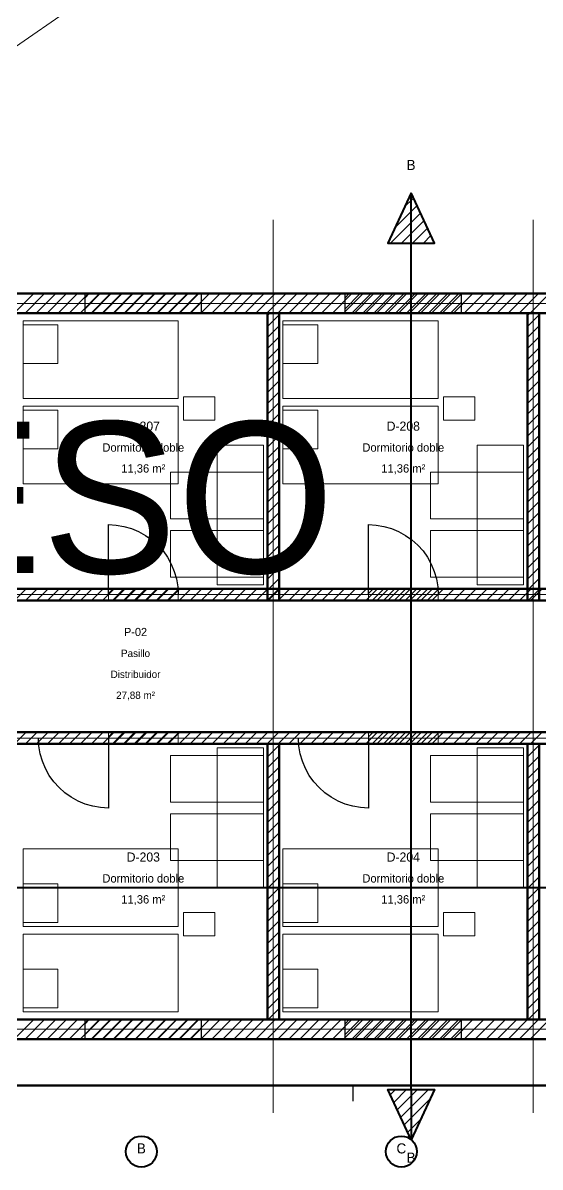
# Model space of a CAD drawing. Header units: metres. Extents: x -8 to 108, y -29 to 108.
# Drawn here: x 7 to 13.66, y -1.65 to 13.09 of the extents above; entities that cross this region are included whole.
import ezdxf
from ezdxf.enums import TextEntityAlignment as Align

# ---------------------------------------------------------------- set-up
doc = ezdxf.new("R2010")
doc.units = ezdxf.units.M
for name, color, linetype, lineweight in [('carpinteria', 7, 'CONTINUOUS', 25), ('eje', 7, 'CONTINUOUS', 13), ('fondo', 7, 'CONTINUOUS', 5), ('hatch', 7, 'CONTINUOUS', 9), ('marco', 7, 'CONTINUOUS', 70), ('marco-fino', 7, 'CONTINUOUS', 25), ('marco-medio', 7, 'CONTINUOUS', 40), ('mobiliario', 7, 'CONTINUOUS', 18), ('muro-corte', 7, 'CONTINUOUS', 60), ('muro-fill', 7, 'CONTINUOUS', 25), ('proyeccion', 7, 'CONTINUOUS', 15), ('tabique-fill', 7, 'CONTINUOUS', 30), ('texto', 7, 'CONTINUOUS', 5), ('texto-suave', 7, 'CONTINUOUS', 5), ('vidrio', 7, 'CONTINUOUS', 18)]:
    doc.layers.add(name, color=color, linetype=linetype, lineweight=lineweight)

msp = doc.modelspace()

# ---------------------------------------------------------------- linework, layer by layer
at = {"layer": 'carpinteria'}
for p, q in [((7.8, 9.6), (9.3, 9.6)), ((7.8, 9.35), (7.8, 9.6)), ((9.3, 9.35), (9.3, 9.6)), ((11.15, 9.6), (12.65, 9.6)), ((11.15, 9.35), (11.15, 9.6)), ((12.65, 9.35), (12.65, 9.6)), ((7.8, 9.35), (9.3, 9.35)), ((11.15, 9.35), (12.65, 9.35)), ((8.1, 5.725), (8.1, 6.625)), ((11.45, 5.725), (11.45, 6.625)), ((8.1, 5.725), (8.1, 5.725)), ((11.45, 5.725), (11.45, 5.725)), ((8.1, 3.875), (8.1, 2.975)), ((8.1, 3.875), (8.1, 3.875)), ((11.45, 3.875), (11.45, 2.975)), ((11.45, 3.875), (11.45, 3.875)), ((7.8, 0.25), (9.3, 0.25)), ((7.8, 0), (7.8, 0.25)), ((9.3, 0), (9.3, 0.25)), ((11.15, 0.25), (12.65, 0.25)), ((11.15, 0), (11.15, 0.25)), ((12.65, 0), (12.65, 0.25)), ((7.8, 0), (9.3, 0)), ((11.15, 0), (12.65, 0))]:
    msp.add_line(p, q, dxfattribs=at)
for points in [[(8.1, 6.625), (8.201, 6.619), (8.3, 6.602), (8.397, 6.574), (8.49, 6.536), (8.579, 6.487), (8.661, 6.429), (8.736, 6.361), (8.804, 6.286), (8.862, 6.204), (8.911, 6.115), (8.949, 6.022), (8.977, 5.925), (8.994, 5.826), (9, 5.725)], [(11.45, 6.625), (11.551, 6.619), (11.65, 6.602), (11.747, 6.574), (11.84, 6.536), (11.929, 6.487), (12.011, 6.429), (12.086, 6.361), (12.154, 6.286), (12.212, 6.204), (12.261, 6.115), (12.299, 6.022), (12.327, 5.925), (12.344, 5.826), (12.35, 5.725)], [(8.1, 2.975), (7.999, 2.981), (7.9, 2.998), (7.803, 3.026), (7.71, 3.064), (7.621, 3.113), (7.539, 3.171), (7.464, 3.239), (7.396, 3.314), (7.338, 3.396), (7.289, 3.485), (7.251, 3.578), (7.223, 3.675), (7.206, 3.774), (7.2, 3.875)], [(11.45, 2.975), (11.349, 2.981), (11.25, 2.998), (11.153, 3.026), (11.06, 3.064), (10.971, 3.113), (10.889, 3.171), (10.814, 3.239), (10.746, 3.314), (10.688, 3.396), (10.639, 3.485), (10.601, 3.578), (10.573, 3.675), (10.556, 3.774), (10.55, 3.875)]]:
    msp.add_lwpolyline(points, dxfattribs=at)
at = {"layer": 'eje'}
for p, q in [((10.225, -0.95), (10.225, 10.55)), ((13.575, -0.95), (13.575, 10.55)), ((-0.95, 9.475), (24.95, 9.475)), ((-0.95, 5.725), (24.95, 5.725)), ((-0.95, 3.875), (24.95, 3.875)), ((-0.95, 0.125), (24.95, 0.125))]:
    msp.add_line(p, q, dxfattribs=at)
at = {"layer": 'fondo'}
for points in [[(7.8, 9.35), (9.3, 9.35), (9.3, 9.6), (7.8, 9.6)], [(11.15, 9.35), (12.65, 9.35), (12.65, 9.6), (11.15, 9.6)], [(8.1, 5.65), (9, 5.65), (9, 5.8), (8.1, 5.8)], [(11.45, 5.65), (12.35, 5.65), (12.35, 5.8), (11.45, 5.8)], [(8.1, 3.8), (9, 3.8), (9, 3.95), (8.1, 3.95)], [(11.45, 3.8), (12.35, 3.8), (12.35, 3.95), (11.45, 3.95)], [(7.8, 0), (9.3, 0), (9.3, 0.25), (7.8, 0.25)], [(11.15, 0), (12.65, 0), (12.65, 0.25), (11.15, 0.25)]]:
    msp.add_lwpolyline(points, close=True, dxfattribs=at)
at = {"layer": 'hatch'}
for p, q in [((11.913, 10.712), (12.032, 10.831)), ((11.734, 10.25), (12.121, 10.637)), ((11.792, 10.449), (12.077, 10.734)), ((11.876, 10.25), (12.166, 10.54)), ((12.017, 10.25), (12.211, 10.444)), ((12.159, 10.25), (12.255, 10.347)), ((6.888, 9.35), (7.138, 9.6)), ((7.029, 9.35), (7.279, 9.6)), ((7.171, 9.35), (7.421, 9.6)), ((7.312, 9.35), (7.562, 9.6)), ((7.454, 9.35), (7.704, 9.6)), ((7.595, 9.35), (7.845, 9.6)), ((7.737, 9.35), (7.987, 9.6)), ((7.8, 9.406), (7.994, 9.6)), ((7.8, 9.547), (7.853, 9.6)), ((7.878, 9.35), (8.128, 9.6)), ((7.886, 9.35), (8.136, 9.6)), ((8.019, 9.35), (8.269, 9.6)), ((8.027, 9.35), (8.277, 9.6)), ((8.161, 9.35), (8.411, 9.6)), ((8.169, 9.35), (8.419, 9.6)), ((8.302, 9.35), (8.552, 9.6)), ((8.31, 9.35), (8.56, 9.6)), ((8.444, 9.35), (8.694, 9.6)), ((8.451, 9.35), (8.701, 9.6)), ((8.585, 9.35), (8.835, 9.6)), ((8.593, 9.35), (8.843, 9.6)), ((8.726, 9.35), (8.976, 9.6)), ((8.734, 9.35), (8.984, 9.6)), ((8.868, 9.35), (9.118, 9.6)), ((8.876, 9.35), (9.126, 9.6)), ((9.009, 9.35), (9.259, 9.6)), ((9.017, 9.35), (9.267, 9.6)), ((9.151, 9.35), (9.401, 9.6)), ((9.292, 9.35), (9.542, 9.6)), ((9.434, 9.35), (9.684, 9.6)), ((9.575, 9.35), (9.825, 9.6)), ((9.716, 9.35), (9.966, 9.6)), ((9.858, 9.35), (10.108, 9.6)), ((9.999, 9.35), (10.249, 9.6)), ((10.141, 9.35), (10.391, 9.6)), ((10.282, 9.35), (10.532, 9.6)), ((10.424, 9.35), (10.674, 9.6)), ((10.565, 9.35), (10.815, 9.6)), ((10.706, 9.35), (10.956, 9.6)), ((10.848, 9.35), (11.098, 9.6)), ((10.989, 9.35), (11.239, 9.6)), ((11.131, 9.35), (11.381, 9.6)), ((11.15, 9.406), (11.344, 9.6)), ((11.15, 9.547), (11.203, 9.6)), ((11.236, 9.35), (11.486, 9.6)), ((11.272, 9.35), (11.522, 9.6)), ((11.377, 9.35), (11.627, 9.6)), ((11.413, 9.35), (11.663, 9.6)), ((11.519, 9.35), (11.769, 9.6)), ((11.555, 9.35), (11.805, 9.6)), ((11.66, 9.35), (11.91, 9.6)), ((11.696, 9.35), (11.946, 9.6)), ((11.801, 9.35), (12.051, 9.6)), ((11.838, 9.35), (12.088, 9.6)), ((11.943, 9.35), (12.193, 9.6)), ((11.979, 9.35), (12.229, 9.6)), ((12.084, 9.35), (12.334, 9.6)), ((12.121, 9.35), (12.371, 9.6)), ((12.226, 9.35), (12.476, 9.6)), ((12.262, 9.35), (12.512, 9.6)), ((12.367, 9.35), (12.617, 9.6)), ((12.403, 9.35), (12.653, 9.6)), ((12.545, 9.35), (12.795, 9.6)), ((12.686, 9.35), (12.936, 9.6)), ((12.828, 9.35), (13.078, 9.6)), ((12.969, 9.35), (13.219, 9.6)), ((13.111, 9.35), (13.361, 9.6)), ((13.252, 9.35), (13.502, 9.6)), ((13.393, 9.35), (13.643, 9.6)), ((13.535, 9.35), (13.785, 9.6)), ((9.159, 9.35), (9.3, 9.491)), ((12.509, 9.35), (12.65, 9.491)), ((10.15, 9.318), (10.182, 9.35)), ((10.15, 9.177), (10.3, 9.327)), ((13.5, 9.318), (13.532, 9.35)), ((13.5, 9.177), (13.65, 9.327)), ((10.15, 9.036), (10.3, 9.186)), ((13.5, 9.036), (13.65, 9.186)), ((10.15, 8.894), (10.3, 9.044)), ((13.5, 8.894), (13.65, 9.044)), ((10.15, 8.753), (10.3, 8.903)), ((13.5, 8.753), (13.65, 8.903)), ((10.15, 8.611), (10.3, 8.761)), ((13.5, 8.611), (13.65, 8.761)), ((10.15, 8.47), (10.3, 8.62)), ((13.5, 8.47), (13.65, 8.62)), ((10.15, 8.328), (10.3, 8.478)), ((13.5, 8.328), (13.65, 8.478)), ((10.15, 8.187), (10.3, 8.337)), ((13.5, 8.187), (13.65, 8.337)), ((10.15, 8.046), (10.3, 8.196)), ((13.5, 8.046), (13.65, 8.196)), ((10.15, 7.904), (10.3, 8.054)), ((13.5, 7.904), (13.65, 8.054)), ((10.15, 7.763), (10.3, 7.913)), ((13.5, 7.763), (13.65, 7.913)), ((10.15, 7.621), (10.3, 7.771)), ((13.5, 7.621), (13.65, 7.771)), ((10.15, 7.48), (10.3, 7.63)), ((13.5, 7.48), (13.65, 7.63)), ((10.15, 7.338), (10.3, 7.488)), ((13.5, 7.338), (13.65, 7.488)), ((10.15, 7.197), (10.3, 7.347)), ((13.5, 7.197), (13.65, 7.347)), ((10.15, 7.056), (10.3, 7.206)), ((13.5, 7.056), (13.65, 7.206)), ((10.15, 6.914), (10.3, 7.064)), ((13.5, 6.914), (13.65, 7.064)), ((10.15, 6.773), (10.3, 6.923)), ((10.15, 6.631), (10.3, 6.781)), ((13.5, 6.773), (13.65, 6.923)), ((13.5, 6.631), (13.65, 6.781)), ((10.15, 6.49), (10.3, 6.64)), ((13.5, 6.49), (13.65, 6.64)), ((10.15, 6.349), (10.3, 6.499)), ((13.5, 6.349), (13.65, 6.499)), ((10.15, 6.207), (10.3, 6.357)), ((13.5, 6.207), (13.65, 6.357)), ((10.15, 6.066), (10.3, 6.216)), ((13.5, 6.066), (13.65, 6.216)), ((10.15, 5.924), (10.3, 6.074)), ((13.5, 5.924), (13.65, 6.074)), ((10.15, 5.783), (10.3, 5.933)), ((13.5, 5.783), (13.65, 5.933)), ((6.892, 5.65), (7.042, 5.8)), ((7.033, 5.65), (7.183, 5.8)), ((7.175, 5.65), (7.325, 5.8)), ((7.316, 5.65), (7.466, 5.8)), ((7.458, 5.65), (7.608, 5.8)), ((7.599, 5.65), (7.749, 5.8)), ((7.74, 5.65), (7.89, 5.8)), ((7.882, 5.65), (8.032, 5.8)), ((8.023, 5.65), (8.173, 5.8)), ((8.1, 5.74), (8.16, 5.8)), ((8.151, 5.65), (8.301, 5.8)), ((8.165, 5.65), (8.315, 5.8)), ((8.293, 5.65), (8.443, 5.8)), ((8.306, 5.65), (8.456, 5.8)), ((8.434, 5.65), (8.584, 5.8)), ((8.448, 5.65), (8.598, 5.8)), ((8.576, 5.65), (8.726, 5.8)), ((8.589, 5.65), (8.739, 5.8)), ((8.717, 5.65), (8.867, 5.8)), ((8.73, 5.65), (8.88, 5.8)), ((8.859, 5.65), (9, 5.791)), ((8.872, 5.65), (9.022, 5.8)), ((9.013, 5.65), (9.163, 5.8)), ((9.155, 5.65), (9.305, 5.8)), ((9.296, 5.65), (9.446, 5.8)), ((9.438, 5.65), (9.588, 5.8)), ((9.579, 5.65), (9.729, 5.8)), ((9.72, 5.65), (9.87, 5.8)), ((9.862, 5.65), (10.012, 5.8)), ((10.003, 5.65), (10.153, 5.8)), ((10.145, 5.65), (10.295, 5.8)), ((10.159, 5.65), (10.3, 5.791)), ((10.286, 5.65), (10.436, 5.8)), ((10.427, 5.65), (10.577, 5.8)), ((10.569, 5.65), (10.719, 5.8)), ((10.71, 5.65), (10.86, 5.8)), ((10.852, 5.65), (11.002, 5.8)), ((10.993, 5.65), (11.143, 5.8)), ((11.135, 5.65), (11.285, 5.8)), ((11.276, 5.65), (11.426, 5.8)), ((11.417, 5.65), (11.567, 5.8)), ((11.45, 5.74), (11.51, 5.8)), ((11.501, 5.65), (11.651, 5.8)), ((11.559, 5.65), (11.709, 5.8)), ((11.643, 5.65), (11.793, 5.8)), ((11.7, 5.65), (11.85, 5.8)), ((11.784, 5.65), (11.934, 5.8)), ((11.842, 5.65), (11.992, 5.8)), ((11.926, 5.65), (12.076, 5.8)), ((11.983, 5.65), (12.133, 5.8)), ((12.067, 5.65), (12.217, 5.8)), ((12.125, 5.65), (12.275, 5.8)), ((12.209, 5.65), (12.35, 5.791)), ((12.266, 5.65), (12.416, 5.8)), ((12.407, 5.65), (12.557, 5.8)), ((12.549, 5.65), (12.699, 5.8)), ((12.69, 5.65), (12.84, 5.8)), ((12.832, 5.65), (12.982, 5.8)), ((12.973, 5.65), (13.123, 5.8)), ((13.114, 5.65), (13.264, 5.8)), ((13.256, 5.65), (13.406, 5.8)), ((13.397, 5.65), (13.547, 5.8)), ((13.509, 5.65), (13.65, 5.791)), ((13.539, 5.65), (13.689, 5.8)), ((6.892, 3.8), (7.042, 3.95)), ((7.033, 3.8), (7.183, 3.95)), ((7.175, 3.8), (7.325, 3.95)), ((7.316, 3.8), (7.466, 3.95)), ((7.458, 3.8), (7.608, 3.95)), ((7.599, 3.8), (7.749, 3.95)), ((7.74, 3.8), (7.89, 3.95)), ((7.882, 3.8), (8.032, 3.95)), ((8.023, 3.8), (8.173, 3.95)), ((8.1, 3.89), (8.16, 3.95)), ((8.151, 3.8), (8.301, 3.95)), ((8.165, 3.8), (8.315, 3.95)), ((8.293, 3.8), (8.443, 3.95)), ((8.306, 3.8), (8.456, 3.95)), ((8.434, 3.8), (8.584, 3.95)), ((8.448, 3.8), (8.598, 3.95)), ((8.576, 3.8), (8.726, 3.95)), ((8.589, 3.8), (8.739, 3.95)), ((8.717, 3.8), (8.867, 3.95)), ((8.73, 3.8), (8.88, 3.95)), ((8.859, 3.8), (9, 3.941)), ((8.872, 3.8), (9.022, 3.95)), ((9.013, 3.8), (9.163, 3.95)), ((9.155, 3.8), (9.305, 3.95)), ((9.296, 3.8), (9.446, 3.95)), ((9.438, 3.8), (9.588, 3.95)), ((9.579, 3.8), (9.729, 3.95)), ((9.72, 3.8), (9.87, 3.95)), ((9.862, 3.8), (10.012, 3.95)), ((10.003, 3.8), (10.153, 3.95)), ((10.145, 3.8), (10.295, 3.95)), ((10.286, 3.8), (10.436, 3.95)), ((10.427, 3.8), (10.577, 3.95)), ((10.569, 3.8), (10.719, 3.95)), ((10.71, 3.8), (10.86, 3.95)), ((10.852, 3.8), (11.002, 3.95)), ((10.993, 3.8), (11.143, 3.95)), ((11.135, 3.8), (11.285, 3.95)), ((11.276, 3.8), (11.426, 3.95)), ((11.417, 3.8), (11.567, 3.95)), ((11.45, 3.89), (11.51, 3.95)), ((11.501, 3.8), (11.651, 3.95)), ((11.559, 3.8), (11.709, 3.95)), ((11.643, 3.8), (11.793, 3.95)), ((11.7, 3.8), (11.85, 3.95)), ((11.784, 3.8), (11.934, 3.95)), ((11.842, 3.8), (11.992, 3.95)), ((11.926, 3.8), (12.076, 3.95)), ((11.983, 3.8), (12.133, 3.95)), ((12.067, 3.8), (12.217, 3.95)), ((12.125, 3.8), (12.275, 3.95)), ((12.209, 3.8), (12.35, 3.941)), ((12.266, 3.8), (12.416, 3.95)), ((12.407, 3.8), (12.557, 3.95)), ((12.549, 3.8), (12.699, 3.95)), ((12.69, 3.8), (12.84, 3.95)), ((12.832, 3.8), (12.982, 3.95)), ((12.973, 3.8), (13.123, 3.95)), ((13.114, 3.8), (13.264, 3.95)), ((13.256, 3.8), (13.406, 3.95)), ((13.397, 3.8), (13.547, 3.95)), ((13.539, 3.8), (13.689, 3.95)), ((10.15, 3.777), (10.173, 3.8)), ((10.15, 3.636), (10.3, 3.786)), ((13.5, 3.777), (13.523, 3.8)), ((13.5, 3.636), (13.65, 3.786)), ((10.15, 3.494), (10.3, 3.644)), ((13.5, 3.494), (13.65, 3.644)), ((10.15, 3.353), (10.3, 3.503)), ((13.5, 3.353), (13.65, 3.503)), ((10.15, 3.211), (10.3, 3.361)), ((13.5, 3.211), (13.65, 3.361)), ((10.15, 3.07), (10.3, 3.22)), ((13.5, 3.07), (13.65, 3.22)), ((10.15, 2.928), (10.3, 3.078)), ((13.5, 2.928), (13.65, 3.078)), ((10.15, 2.787), (10.3, 2.937)), ((13.5, 2.787), (13.65, 2.937)), ((10.15, 2.646), (10.3, 2.796)), ((10.15, 2.504), (10.3, 2.654)), ((13.5, 2.646), (13.65, 2.796)), ((13.5, 2.504), (13.65, 2.654)), ((10.15, 2.363), (10.3, 2.513)), ((13.5, 2.363), (13.65, 2.513)), ((10.15, 2.221), (10.3, 2.371)), ((13.5, 2.221), (13.65, 2.371)), ((10.15, 2.08), (10.3, 2.23)), ((13.5, 2.08), (13.65, 2.23)), ((10.15, 1.938), (10.3, 2.088)), ((13.5, 1.938), (13.65, 2.088)), ((10.15, 1.797), (10.3, 1.947)), ((13.5, 1.797), (13.65, 1.947)), ((10.15, 1.656), (10.3, 1.806)), ((13.5, 1.656), (13.65, 1.806)), ((10.15, 1.514), (10.3, 1.664)), ((13.5, 1.514), (13.65, 1.664)), ((10.15, 1.373), (10.3, 1.523)), ((13.5, 1.373), (13.65, 1.523)), ((10.15, 1.231), (10.3, 1.381)), ((13.5, 1.231), (13.65, 1.381)), ((10.15, 1.09), (10.3, 1.24)), ((13.5, 1.09), (13.65, 1.24)), ((10.15, 0.949), (10.3, 1.099)), ((13.5, 0.949), (13.65, 1.099)), ((10.15, 0.807), (10.3, 0.957)), ((13.5, 0.807), (13.65, 0.957)), ((10.15, 0.666), (10.3, 0.816)), ((13.5, 0.666), (13.65, 0.816)), ((10.15, 0.524), (10.3, 0.674)), ((13.5, 0.524), (13.65, 0.674)), ((10.15, 0.383), (10.3, 0.533)), ((13.5, 0.383), (13.65, 0.533)), ((10.159, 0.25), (10.3, 0.391)), ((13.509, 0.25), (13.65, 0.391)), ((6.888, 0), (7.138, 0.25)), ((7.029, 0), (7.279, 0.25)), ((7.171, 0), (7.421, 0.25)), ((7.312, 0), (7.562, 0.25)), ((7.454, 0), (7.704, 0.25)), ((7.595, 0), (7.845, 0.25)), ((7.737, 0), (7.987, 0.25)), ((7.8, 0.056), (7.994, 0.25)), ((7.8, 0.197), (7.853, 0.25)), ((7.878, 0), (8.128, 0.25)), ((7.886, 0), (8.136, 0.25)), ((8.019, 0), (8.269, 0.25)), ((8.027, 0), (8.277, 0.25)), ((8.161, 0), (8.411, 0.25)), ((8.169, 0), (8.419, 0.25)), ((8.302, 0), (8.552, 0.25)), ((8.31, 0), (8.56, 0.25)), ((8.444, 0), (8.694, 0.25)), ((8.451, 0), (8.701, 0.25)), ((8.585, 0), (8.835, 0.25)), ((8.593, 0), (8.843, 0.25)), ((8.726, 0), (8.976, 0.25)), ((8.734, 0), (8.984, 0.25)), ((8.868, 0), (9.118, 0.25)), ((8.876, 0), (9.126, 0.25)), ((9.009, 0), (9.259, 0.25)), ((9.017, 0), (9.267, 0.25)), ((9.151, 0), (9.401, 0.25)), ((9.292, 0), (9.542, 0.25)), ((9.434, 0), (9.684, 0.25)), ((9.575, 0), (9.825, 0.25)), ((9.716, 0), (9.966, 0.25)), ((9.858, 0), (10.108, 0.25)), ((9.999, 0), (10.249, 0.25)), ((10.141, 0), (10.391, 0.25)), ((10.282, 0), (10.532, 0.25)), ((10.424, 0), (10.674, 0.25)), ((10.565, 0), (10.815, 0.25)), ((10.706, 0), (10.956, 0.25)), ((10.848, 0), (11.098, 0.25)), ((10.989, 0), (11.239, 0.25)), ((11.131, 0), (11.381, 0.25)), ((11.15, 0.056), (11.344, 0.25)), ((11.15, 0.197), (11.203, 0.25)), ((11.236, 0), (11.486, 0.25)), ((11.272, 0), (11.522, 0.25)), ((11.377, 0), (11.627, 0.25)), ((11.413, 0), (11.663, 0.25)), ((11.519, 0), (11.769, 0.25)), ((11.555, 0), (11.805, 0.25)), ((11.66, 0), (11.91, 0.25)), ((11.696, 0), (11.946, 0.25)), ((11.801, 0), (12.051, 0.25)), ((11.838, 0), (12.088, 0.25)), ((11.943, 0), (12.193, 0.25)), ((11.979, 0), (12.229, 0.25)), ((12.084, 0), (12.334, 0.25)), ((12.121, 0), (12.371, 0.25)), ((12.226, 0), (12.476, 0.25)), ((12.262, 0), (12.512, 0.25)), ((12.367, 0), (12.617, 0.25)), ((12.403, 0), (12.653, 0.25)), ((12.545, 0), (12.795, 0.25)), ((12.686, 0), (12.936, 0.25)), ((12.828, 0), (13.078, 0.25)), ((12.969, 0), (13.219, 0.25)), ((13.111, 0), (13.361, 0.25)), ((13.252, 0), (13.502, 0.25)), ((13.393, 0), (13.643, 0.25)), ((13.535, 0), (13.785, 0.25)), ((9.159, 0), (9.3, 0.141)), ((12.509, 0), (12.65, 0.141)), ((11.732, -0.719), (11.801, -0.65)), ((11.777, -0.816), (11.943, -0.65)), ((11.821, -0.913), (12.084, -0.65)), ((11.866, -1.01), (12.226, -0.65)), ((11.911, -1.106), (12.242, -0.775)), ((11.955, -1.203), (12.121, -1.037))]:
    msp.add_line(p, q, dxfattribs=at)
at = {"layer": 'marco'}
msp.add_line((1.25, -0.6), (41.45, -0.6), dxfattribs=at)
at = {"layer": 'marco-fino'}
msp.add_line((11.25, -0.6), (11.25, -0.8), dxfattribs=at)
at = {"layer": 'marco-medio'}
for p, q in [((12, 10.25), (12, 10.9)), ((12, -0.65), (12, 10.25)), ((-0.65, 1.95), (24.65, 1.95)), ((12, -0.65), (12, -1.3))]:
    msp.add_line(p, q, dxfattribs=at)
for points in [[(12, 10.9), (11.7, 10.25), (12.3, 10.25)], [(12, -1.3), (11.7, -0.65), (12.3, -0.65)]]:
    msp.add_lwpolyline(points, close=True, dxfattribs=at)
for centre in [(8.525, -1.45), (11.875, -1.45)]:
    msp.add_circle(centre, 0.2, dxfattribs=at)
at = {"layer": 'mobiliario'}
for points in [[(7, 8.25), (9, 8.25), (9, 9.25), (7, 9.25)], [(7, 8.7), (7.45, 8.7), (7.45, 9.2), (7, 9.2)], [(10.35, 8.25), (12.35, 8.25), (12.35, 9.25), (10.35, 9.25)], [(10.35, 8.7), (10.8, 8.7), (10.8, 9.2), (10.35, 9.2)], [(9.07, 7.97), (9.47, 7.97), (9.47, 8.27), (9.07, 8.27)], [(12.42, 7.97), (12.82, 7.97), (12.82, 8.27), (12.42, 8.27)], [(7, 7.15), (9, 7.15), (9, 8.15), (7, 8.15)], [(10.35, 7.15), (12.35, 7.15), (12.35, 8.15), (10.35, 8.15)], [(7, 7.6), (7.45, 7.6), (7.45, 8.1), (7, 8.1)], [(10.35, 7.6), (10.8, 7.6), (10.8, 8.1), (10.35, 8.1)], [(9.5, 5.85), (10.1, 5.85), (10.1, 7.65), (9.5, 7.65)], [(12.85, 5.85), (13.45, 5.85), (13.45, 7.65), (12.85, 7.65)], [(8.9, 6.7), (10.1, 6.7), (10.1, 7.3), (8.9, 7.3)], [(12.25, 6.7), (13.45, 6.7), (13.45, 7.3), (12.25, 7.3)], [(8.9, 5.95), (10.1, 5.95), (10.1, 6.55), (8.9, 6.55)], [(12.25, 5.95), (13.45, 5.95), (13.45, 6.55), (12.25, 6.55)], [(9.5, 1.95), (10.1, 1.95), (10.1, 3.75), (9.5, 3.75)], [(12.85, 1.95), (13.45, 1.95), (13.45, 3.75), (12.85, 3.75)], [(8.9, 3.05), (10.1, 3.05), (10.1, 3.65), (8.9, 3.65)], [(12.25, 3.05), (13.45, 3.05), (13.45, 3.65), (12.25, 3.65)], [(8.9, 2.3), (10.1, 2.3), (10.1, 2.9), (8.9, 2.9)], [(12.25, 2.3), (13.45, 2.3), (13.45, 2.9), (12.25, 2.9)], [(7, 1.45), (9, 1.45), (9, 2.45), (7, 2.45)], [(10.35, 1.45), (12.35, 1.45), (12.35, 2.45), (10.35, 2.45)], [(7, 1.5), (7.45, 1.5), (7.45, 2), (7, 2)], [(10.35, 1.5), (10.8, 1.5), (10.8, 2), (10.35, 2)], [(9.07, 1.33), (9.47, 1.33), (9.47, 1.63), (9.07, 1.63)], [(12.42, 1.33), (12.82, 1.33), (12.82, 1.63), (12.42, 1.63)], [(7, 0.35), (9, 0.35), (9, 1.35), (7, 1.35)], [(10.35, 0.35), (12.35, 0.35), (12.35, 1.35), (10.35, 1.35)], [(7, 0.4), (7.45, 0.4), (7.45, 0.9), (7, 0.9)], [(10.35, 0.4), (10.8, 0.4), (10.8, 0.9), (10.35, 0.9)]]:
    msp.add_lwpolyline(points, close=True, dxfattribs=at)
at = {"layer": 'muro-corte'}
for points in [[(0, 9.35), (24, 9.35), (24, 9.6), (0, 9.6)], [(10.15, 5.65), (10.3, 5.65), (10.3, 9.35), (10.15, 9.35)], [(13.5, 5.65), (13.65, 5.65), (13.65, 9.35), (13.5, 9.35)], [(0.25, 5.65), (16.65, 5.65), (16.65, 5.8), (0.25, 5.8)], [(0.25, 3.8), (16.65, 3.8), (16.65, 3.95), (0.25, 3.95)], [(10.15, 0.25), (10.3, 0.25), (10.3, 3.8), (10.15, 3.8)], [(13.5, 0.25), (13.65, 0.25), (13.65, 3.8), (13.5, 3.8)], [(0, 0), (24, 0), (24, 0.25), (0, 0.25)]]:
    msp.add_lwpolyline(points, close=True, dxfattribs=at)
at = {"layer": 'muro-fill'}
for points in [[(0, 9.35), (24, 9.35), (24, 9.6), (0, 9.6)], [(0, 0), (24, 0), (24, 0.25), (0, 0.25)]]:
    msp.add_lwpolyline(points, close=True, dxfattribs=at)
at = {"layer": 'proyeccion'}
msp.add_line((52, 44), (0, 8), dxfattribs=at)
at = {"layer": 'tabique-fill'}
for points in [[(10.15, 5.65), (10.3, 5.65), (10.3, 9.35), (10.15, 9.35)], [(13.5, 5.65), (13.65, 5.65), (13.65, 9.35), (13.5, 9.35)], [(0.25, 5.65), (16.65, 5.65), (16.65, 5.8), (0.25, 5.8)], [(0.25, 3.8), (16.65, 3.8), (16.65, 3.95), (0.25, 3.95)], [(10.15, 0.25), (10.3, 0.25), (10.3, 3.8), (10.15, 3.8)], [(13.5, 0.25), (13.65, 0.25), (13.65, 3.8), (13.5, 3.8)]]:
    msp.add_lwpolyline(points, close=True, dxfattribs=at)
at = {"layer": 'vidrio'}
for p, q in [((7.8, 9.475), (9.3, 9.475)), ((11.15, 9.475), (12.65, 9.475)), ((7.8, 0.125), (9.3, 0.125)), ((11.15, 0.125), (12.65, 0.125))]:
    msp.add_line(p, q, dxfattribs=at)

# ---------------------------------------------------------------- texts
at = {"layer": 'texto'}
for s, height, p in [('B', 0.13, (12, 11.193)), ('D-207', 0.1175, (8.55, 7.835)), ('D-208', 0.1175, (11.9, 7.835)), ('Dormitorio doble', 0.1075, (8.55, 7.565)), ('Dormitorio doble', 0.1075, (11.9, 7.565)), ('P-02', 0.105, (8.45, 5.19)), ('Pasillo', 0.095, (8.45, 4.92)), ('Distribuidor', 0.095, (8.45, 4.65)), ('D-203', 0.1175, (8.55, 2.285)), ('D-204', 0.1175, (11.9, 2.285)), ('Dormitorio doble', 0.1075, (8.55, 2.015)), ('Dormitorio doble', 0.1075, (11.9, 2.015)), ('B', 0.13, (8.525, -1.474)), ('C', 0.13, (11.875, -1.474)), ('B', 0.13, (12, -1.593))]:
    msp.add_text(s, height=height, dxfattribs=at).set_placement(p, align=Align.CENTER)
msp.add_text('ACCESO', height=1.95, dxfattribs=at).set_placement((0, 6))
at = {"layer": 'texto-suave'}
for s, height, p in [('11,36 m²', 0.1075, (8.55, 7.295)), ('11,36 m²', 0.1075, (11.9, 7.295)), ('27,88 m²', 0.095, (8.45, 4.38)), ('11,36 m²', 0.1075, (8.55, 1.745)), ('11,36 m²', 0.1075, (11.9, 1.745))]:
    msp.add_text(s, height=height, dxfattribs=at).set_placement(p, align=Align.CENTER)

doc.saveas('drawing.dxf')
